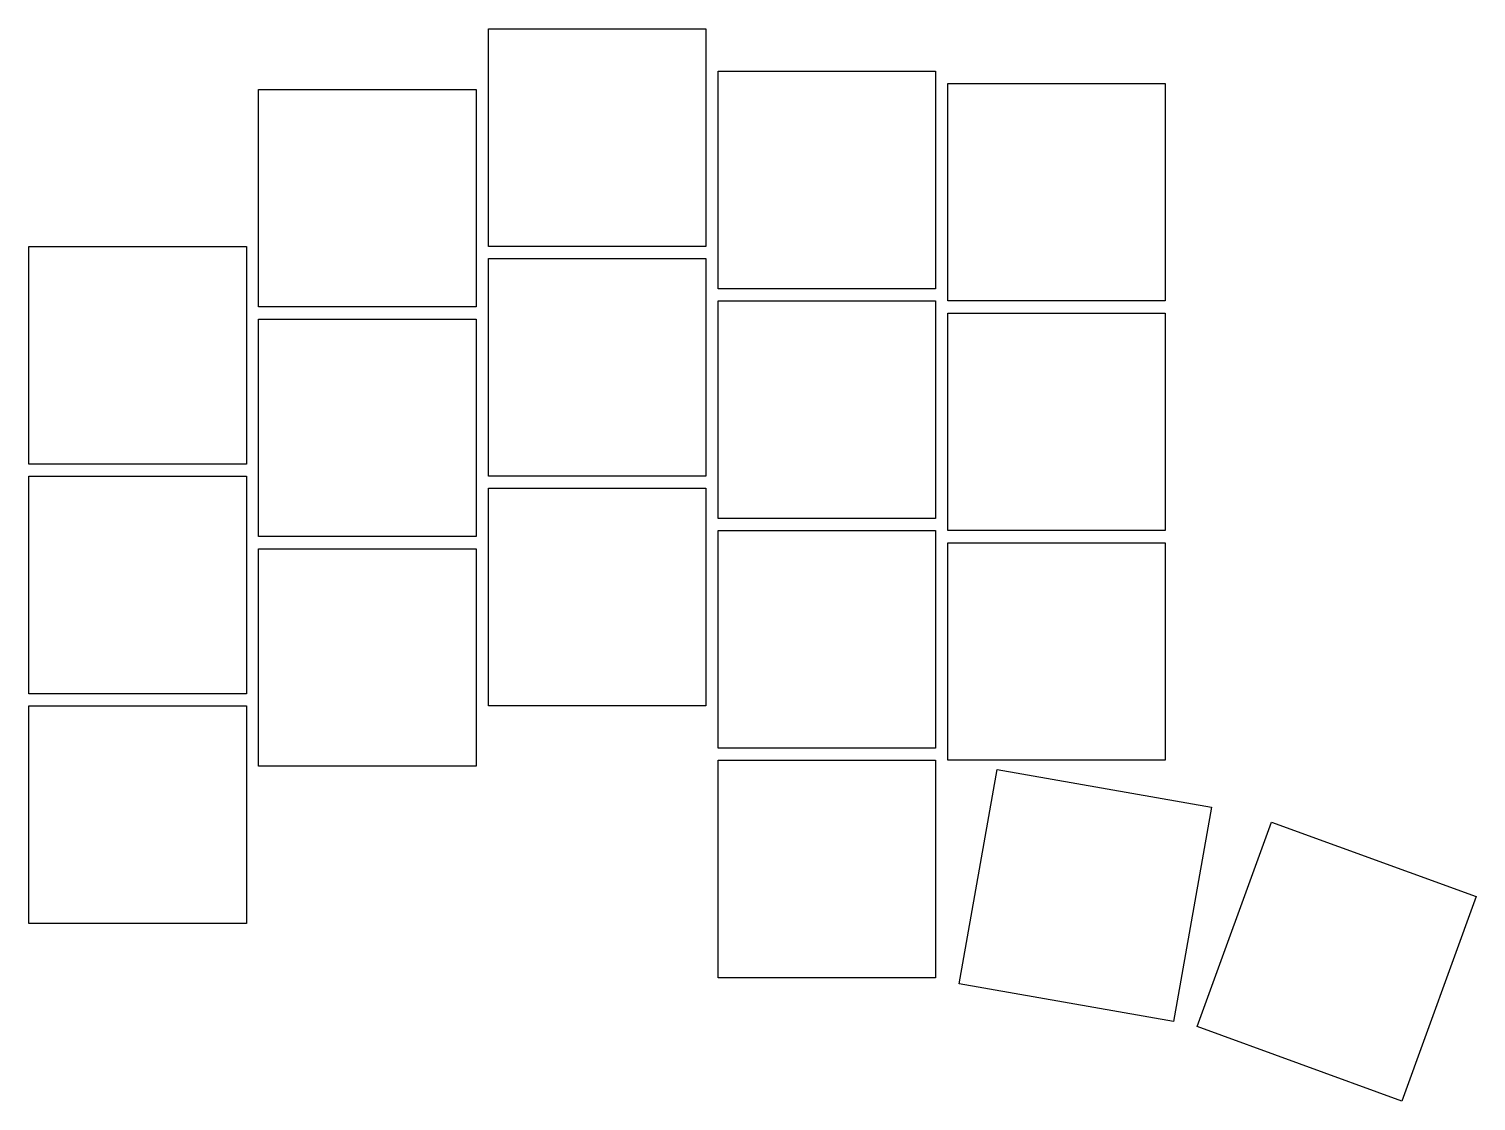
# Model space of a CAD drawing. Header units: millimetres. Extents: x -9 to 111, y -24 to 65.
import ezdxf

# ---------------------------------------------------------------- set-up
doc = ezdxf.new("R2010")
doc.units = ezdxf.units.MM

msp = doc.modelspace()

# ---------------------------------------------------------------- linework, layer by layer
for p, q in [((29, 65), (47, 65)), ((29, 47), (29, 65)), ((47, 65), (47, 47)), ((48, 61.5), (66, 61.5)), ((48, 43.5), (48, 61.5)), ((66, 61.5), (66, 43.5)), ((10, 60), (28, 60)), ((10, 42), (10, 60)), ((28, 60), (28, 42)), ((67, 60.5), (85, 60.5)), ((67, 42.5), (67, 60.5)), ((85, 60.5), (85, 42.5)), ((-9, 47), (9, 47)), ((-9, 29), (-9, 47)), ((9, 47), (9, 29)), ((47, 47), (29, 47)), ((29, 46), (47, 46)), ((29, 28), (29, 46)), ((47, 46), (47, 28)), ((66, 43.5), (48, 43.5)), ((28, 42), (10, 42)), ((48, 42.5), (66, 42.5)), ((48, 24.5), (48, 42.5)), ((66, 42.5), (66, 24.5)), ((85, 42.5), (67, 42.5)), ((10, 41), (28, 41)), ((10, 23), (10, 41)), ((28, 41), (28, 23)), ((67, 41.5), (85, 41.5)), ((67, 23.5), (67, 41.5)), ((85, 41.5), (85, 23.5)), ((9, 29), (-9, 29)), ((-9, 28), (9, 28)), ((-9, 10), (-9, 28)), ((9, 28), (9, 10)), ((47, 28), (29, 28)), ((29, 27), (47, 27)), ((29, 9), (29, 27)), ((47, 27), (47, 9)), ((66, 24.5), (48, 24.5)), ((28, 23), (10, 23)), ((48, 23.5), (66, 23.5)), ((48, 5.5), (48, 23.5)), ((66, 23.5), (66, 5.5)), ((85, 23.5), (67, 23.5)), ((10, 22), (28, 22)), ((10, 4), (10, 22)), ((28, 22), (28, 4)), ((67, 22.5), (85, 22.5)), ((67, 4.5), (67, 22.5)), ((85, 22.5), (85, 4.5)), ((9, 10), (-9, 10)), ((-9, 9), (9, 9)), ((-9, -9), (-9, 9)), ((9, 9), (9, -9)), ((47, 9), (29, 9)), ((66, 5.5), (48, 5.5)), ((28, 4), (10, 4)), ((48, 4.5), (66, 4.5)), ((48, -13.5), (48, 4.5)), ((66, 4.5), (66, -13.5)), ((85, 4.5), (67, 4.5)), ((67.96, -13.98), (71.08, 3.75)), ((71.08, 3.75), (88.81, 0.62)), ((88.81, 0.62), (85.68, -17.1)), ((87.63, -17.53), (93.79, -0.62)), ((93.79, -0.62), (110.7, -6.78)), ((110.7, -6.78), (104.55, -23.69)), ((9, -9), (-9, -9)), ((66, -13.5), (48, -13.5)), ((85.68, -17.1), (67.96, -13.98)), ((104.55, -23.69), (87.63, -17.53))]:
    msp.add_line(p, q)

doc.saveas('drawing.dxf')
